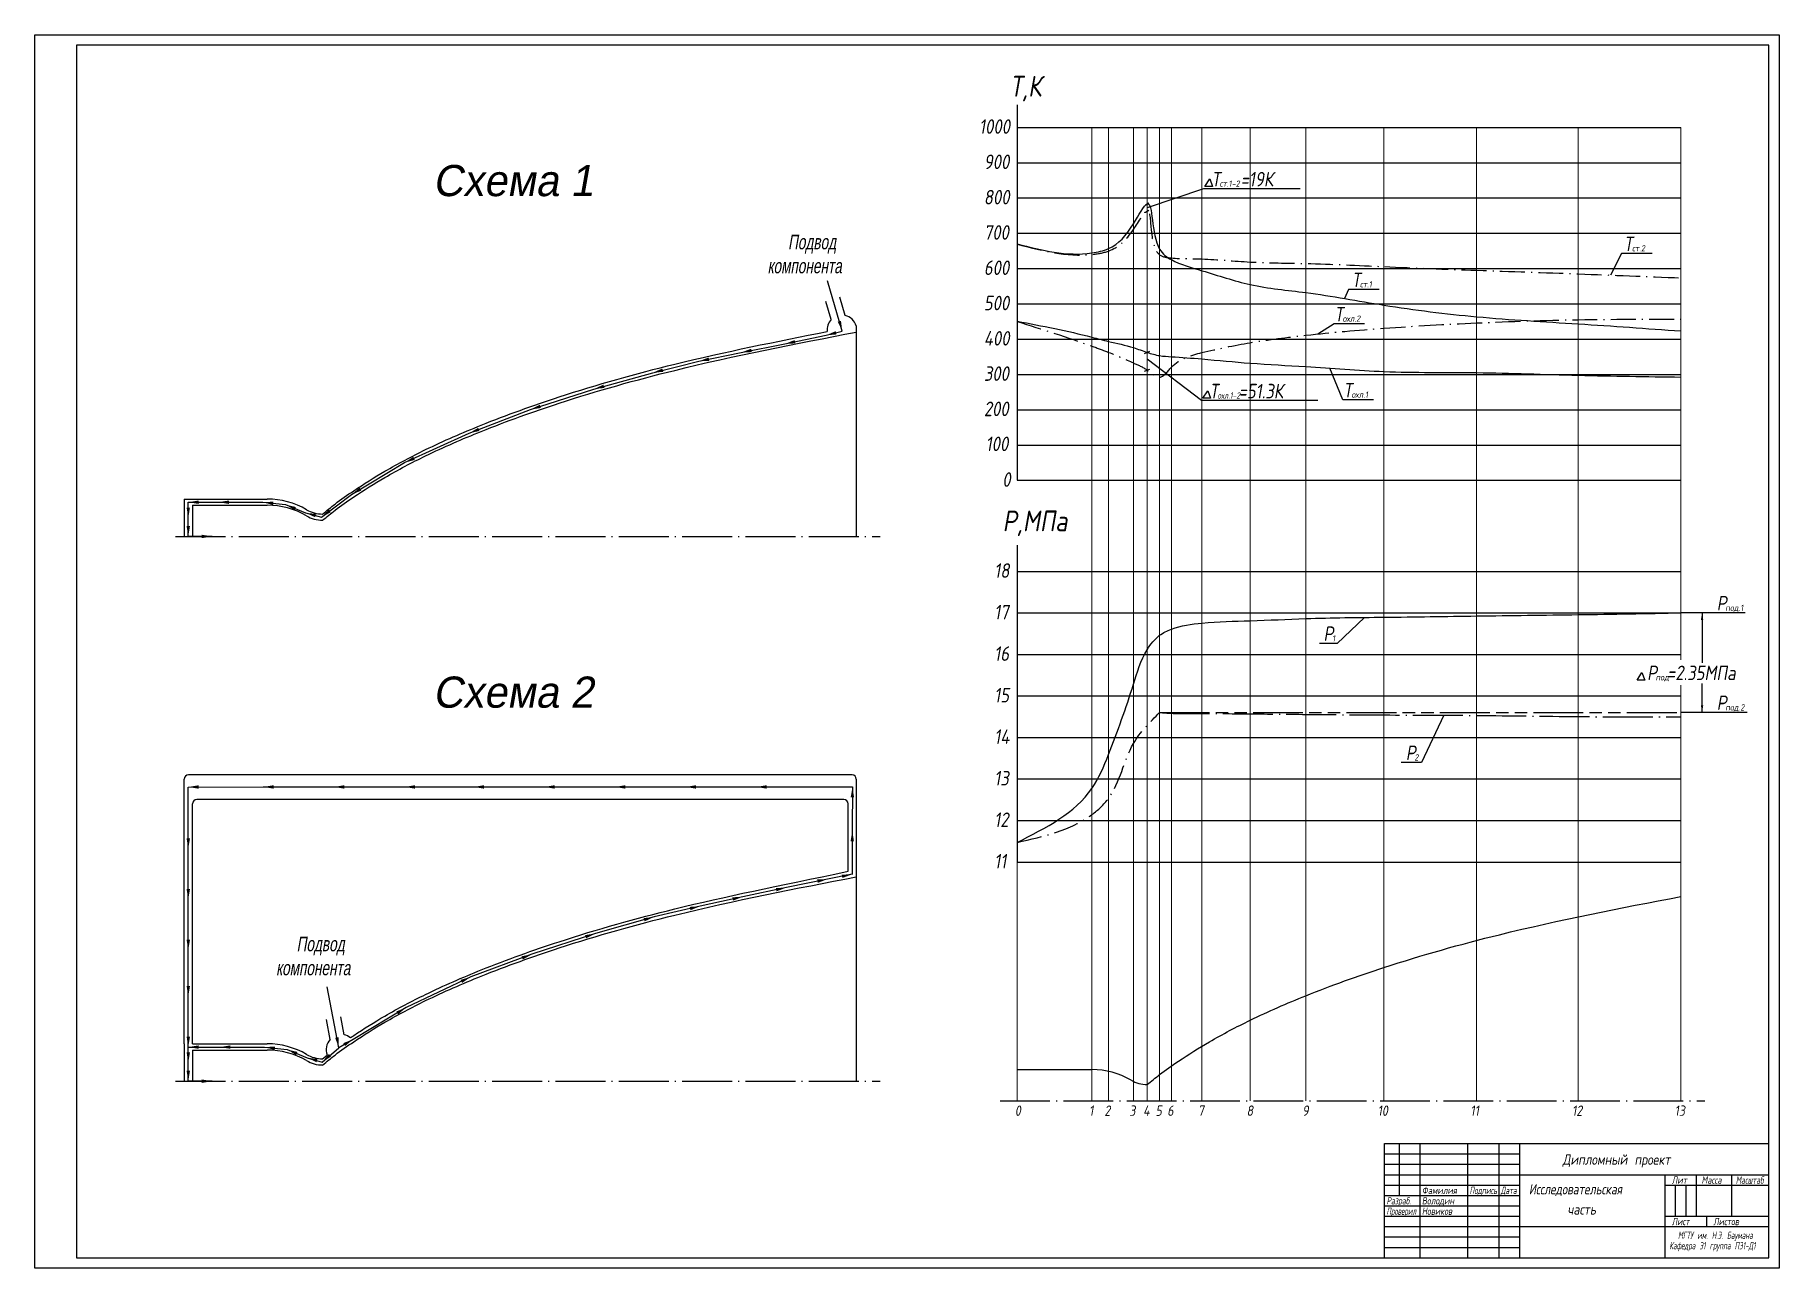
# Model space of a CAD drawing. Header units: millimetres. Extents: x -139 to 701, y 139 to 733.
import ezdxf

# ---------------------------------------------------------------- set-up
doc = ezdxf.new("R2010")
doc.units = ezdxf.units.MM
for name, pattern in [('ACAD_ISO04W100', [30.5, 24, -3, 0.5, -3]), ('ACAD_ISO09W100', [45, 24, -3, 6, -3, 6, -3]), ('ACAD_ISO10W100', [18.5, 12, -3, 0.5, -3])]:
    doc.linetypes.add(name, pattern=pattern)
for name, color, linetype in [('2', 162, 'Continuous'), ('2-ОСИ', 9, 'ACAD_ISO04W100'), ('2_РАЗМЕРЫ_TEXT', 84, 'Continuous'), ('Рамка', 42, 'Continuous'), ('стр', 10, 'Continuous'), ('Текст', 242, 'Continuous')]:
    doc.layers.add(name, color=color, linetype=linetype)
doc.layers.add('4_HATCH', color=212, linetype='Continuous', lineweight=15)
doc.styles.add('5', font='txt.shx', dxfattribs={"width": 0.8, "oblique": 10, "height": 5})
doc.dimstyles.new('ISO-25', dxfattribs={"dimtxt": 2.5, "dimasz": 2.5, "dimexe": 1.25, "dimexo": 0.625, "dimtad": 1, "dimtxsty": 'Standard', "dimcen": 2.5, "dimadec": 0, "dimazin": 0, "dimtfac": 1, "dimtmove": 0, "dimatfit": 3, "dimfxl": 0, "dimarcsym": 0})

msp = doc.modelspace()

# ---------------------------------------------------------------- linework, layer by layer
at = {"layer": '2'}
for p, q in [((244.7, 596.28), (242.1, 605.03)), ((251.43, 598.27), (248.81, 607.12)), ((256.75, 593.25), (256.75, 491.85)), ((-66.87, 509.85), (-26.87, 509.85)), ((-66.87, 509.85), (-66.87, 491.85)), ((-62.87, 506.85), (-26.87, 506.85)), ((-62.87, 506.85), (-62.87, 491.85)), ((-66.87, 247.47), (-66.87, 375.01)), ((254.75, 377.01), (-64.87, 377.01)), ((256.75, 375.01), (256.75, 229.46)), ((-62.87, 247.47), (-62.87, 363.09)), ((250.83, 365.09), (-60.87, 365.09)), ((252.83, 330.56), (252.83, 363.09)), ((10.08, 251.85), (8.5, 260.46)), ((3.35, 249.61), (1.61, 259.11)), ((-66.87, 247.47), (-66.87, 229.46)), ((-62.87, 247.47), (-26.87, 247.47)), ((-62.87, 244.47), (-26.87, 244.47)), ((-62.87, 244.47), (-62.87, 229.46)), ((-0.25, 240.26), (1.97, 242.07)), ((334.25, 235.03), (370.25, 235.03))]:
    msp.add_line(p, q, dxfattribs=at)
for centre, radius, start, end in [((249.7, 591.11), 7.36, 16.74258, 76.43953), ((249.82, 591.34), 7.12, 136.05946, 186.42379), ((-26.87, 472.35), 37.5, 59.72482, 90), ((-26.87, 469.35), 37.5, 59.72482, 90), ((-0.25, 517.95), 15.3, 239.72482, 270), ((-0.25, 514.95), 15.3, 239.72482, 270), ((-64.87, 375.01), 2, 90, 180), ((254.75, 375.01), 2, 0, 90), ((-60.87, 363.09), 2, 90, 180), ((250.83, 363.09), 2, 0, 90), ((-26.87, 209.97), 37.5, 59.72482, 90), ((-26.87, 206.97), 37.5, 59.72482, 90), ((8.74, 244.73), 7.27, 137.83592, 201.42276), ((8.54, 244.65), 7.36, 51.16891, 77.91386), ((-0.25, 255.57), 15.3, 239.72482, 270), ((-0.25, 252.57), 15.3, 239.72482, 270), ((370.25, 197.53), 37.5, 59.72482, 90), ((396.87, 243.13), 15.3, 239.72482, 270)]:
    msp.add_arc(centre, radius, start, end, dxfattribs=at)
at = {"layer": '2', "color": 2, "linetype": 'Continuous'}
msp.add_spline([(334.25, 632.73), (370.25, 628.39), (378.25, 630.5), (390.25, 642.45), (396.87, 652.03), (402.87, 630.21), (408.5, 625.16), (423.25, 619.82), (446.47, 613.18), (473.27, 609.29), (510.87, 603.27), (555.54, 597.66), (604.5, 594.23), (653.87, 590.8)], degree=3, dxfattribs=at)
at = {"layer": '2', "linetype": 'ACAD_ISO10W100'}
msp.add_spline([(334.25, 632.62), (370.25, 627.64), (378.25, 629.31), (390.25, 639.72), (396.87, 648.57), (402.87, 627.53), (408.5, 625.98), (423.25, 625.48), (446.47, 624.03), (473.27, 623.31), (510.87, 621.81), (555.54, 620.03), (604.5, 618.31), (653.87, 616.36)], degree=3, dxfattribs=at)
at = {"layer": '2', "color": 1, "linetype": 'ACAD_ISO10W100'}
for points in [[(334.25, 595.44), (370.25, 583.51), (378.25, 580.51), (390.25, 575.4), (396.87, 571.95), (402.87, 568.56), (408.5, 573.31), (423.25, 580.37), (446.47, 585.16), (473.27, 588.74), (510.87, 592.12), (555.54, 594.68), (604.5, 596.23), (653.87, 596.44)], [(334.25, 344.47), (370.25, 357.87), (378.25, 365.7), (390.25, 392.07), (402.87, 407.04)]]:
    msp.add_spline(points, degree=3, dxfattribs=at)
at = {"layer": '2'}
for points in [[(-0.25, 502.65), (5.75, 507.45), (14.75, 513.85), (29.75, 523.25), (49.35, 533.65), (76.15, 545.45), (113.75, 559.05), (169.35, 574.85), (242.75, 590.54)], [(-0.25, 499.65), (5.75, 504.45), (14.75, 510.85), (29.75, 520.25), (49.35, 530.65), (76.15, 542.45), (113.75, 556.05), (169.35, 571.85), (256.75, 590.25)], [(334.25, 595.57), (370.25, 587.84), (378.25, 585.8), (390.25, 582.77), (396.87, 580.5), (402.87, 578.94), (408.5, 578.42), (423.25, 577.33), (446.47, 575.31), (473.27, 573.65), (510.87, 571.28), (555.54, 570.73), (604.5, 569.48), (653.87, 568.62)], [(-0.25, 237.26), (5.75, 242.06), (14.75, 248.46), (29.75, 257.86), (49.35, 268.26), (76.15, 280.06), (113.75, 293.66), (169.35, 309.46), (256.75, 327.86)], [(396.87, 227.83), (402.87, 232.63), (411.87, 239.03), (426.87, 248.43), (446.47, 258.83), (473.27, 270.63), (510.87, 284.23), (566.47, 300.03), (653.87, 318.43)]]:
    msp.add_spline(points, degree=3, dxfattribs=at)
at = {"layer": '2', "color": 2}
msp.add_spline([(334.25, 344.47), (370.25, 370.48), (378.25, 386.77), (390.25, 420.64), (396.87, 437.3), (402.87, 444.23), (408.5, 447.17), (423.25, 450.15), (446.47, 451.23), (473.27, 452.29), (510.87, 452.94), (555.54, 453.54), (604.5, 454.18), (653.87, 455.03)], degree=3, dxfattribs=at)
at = {"layer": '2', "color": 1, "linetype": 'ACAD_ISO04W100'}
msp.add_spline([(402.87, 407.04), (408.5, 406.68), (423.25, 406.53), (446.47, 406.39), (473.27, 406.14), (510.87, 405.86), (555.54, 405.64), (604.5, 405.09), (653.87, 404.94)], degree=3, dxfattribs=at)
at = {"layer": '2'}
msp.add_open_spline([(13.15, 250.38), (13.68, 250.75), (19.11, 254.41), (30.92, 261.83), (51.35, 272.58), (79.33, 284.74), (119.23, 299.02), (174.75, 314.67), (218.2, 323.29), (252.83, 330.56)], degree=3, knots=[16.798651, 16.798651, 16.798651, 16.798651, 18.727299, 36.429277, 58.617562, 87.900321, 127.884318, 185.685702, 260.742485, 260.742485, 260.742485, 260.742485], dxfattribs=at)
at = {"layer": '2-ОСИ'}
for p, q in [((-71.06, 491.85), (268.28, 491.85)), ((-71.06, 229.46), (268.28, 229.46)), ((326.06, 220.03), (665.4, 220.03))]:
    msp.add_line(p, q, dxfattribs=at)
at = {"layer": '2_РАЗМЕРЫ_TEXT'}
for p, q in [((334.25, 699.69), (334.25, 518.87)), ((334.25, 688.87), (653.87, 688.87)), ((334.25, 671.87), (653.87, 671.87)), ((424, 659.33), (396.87, 650.15)), ((470.54, 659.33), (424, 659.33)), ((334.25, 654.87), (653.87, 654.87)), ((396.1, 648.08), (397.61, 649.05)), ((396.11, 651.54), (397.62, 652.51)), ((334.25, 637.87), (653.87, 637.87)), ((625.31, 628.19), (620.06, 617.72)), ((640.07, 628.19), (625.31, 628.19)), ((334.25, 620.87), (653.87, 620.87)), ((493.88, 610.84), (491.87, 606.39)), ((508.64, 610.84), (493.88, 610.84)), ((334.25, 603.87), (653.87, 603.87)), ((486.84, 594.29), (479.06, 589.35)), ((501.6, 594.29), (486.84, 594.29)), ((334.25, 586.87), (653.87, 586.87)), ((395.61, 579.99), (398.13, 581.01)), ((395.61, 571.43), (398.13, 572.46)), ((423.03, 557.26), (396.87, 577.18)), ((491.12, 557.68), (484.8, 572.86)), ((334.25, 569.87), (653.87, 569.87)), ((479.01, 557.26), (423.03, 557.26)), ((505.88, 557.68), (491.12, 557.68)), ((334.25, 552.87), (653.87, 552.87)), ((334.25, 535.87), (653.87, 535.87)), ((334.25, 518.87), (653.87, 518.87)), ((334.25, 487.66), (334.25, 335.03)), ((334.25, 475.03), (653.87, 475.03)), ((334.25, 455.03), (653.87, 455.03)), ((684.87, 455.03), (653.87, 455.03)), ((501.48, 452.84), (488.43, 440.32)), ((488.43, 440.32), (479.9, 440.32)), ((334.25, 435.03), (653.87, 435.03)), ((334.25, 415.03), (653.87, 415.03)), ((539.71, 405.74), (529, 382.95)), ((685.87, 407.04), (653.87, 407.04)), ((334.25, 395.03), (653.87, 395.03)), ((529, 382.95), (519.22, 382.95)), ((334.25, 375.03), (653.87, 375.03)), ((334.25, 355.03), (653.87, 355.03)), ((334.25, 335.03), (653.87, 335.03))]:
    msp.add_line(p, q, dxfattribs=at)
at = {"layer": '2_РАЗМЕРЫ_TEXT', "linetype": 'ACAD_ISO09W100'}
for p, q in [((424.68, 660.47), (427.03, 664.08)), ((427.03, 664.08), (428.33, 660.47)), ((428.33, 660.47), (424.68, 660.47)), ((423.72, 558.41), (426.06, 562.01)), ((427.36, 558.41), (423.72, 558.41)), ((426.06, 562.01), (427.36, 558.41)), ((632.81, 422.68), (635.16, 426.29)), ((636.45, 422.68), (632.81, 422.68)), ((635.16, 426.29), (636.45, 422.68)), ((402.87, 407.04), (653.87, 407.04))]:
    msp.add_line(p, q, dxfattribs=at)
at = {"layer": '4_HATCH'}
for p, q in [((370.25, 688.87), (370.25, 220.03)), ((378.25, 688.87), (378.25, 220.03)), ((390.25, 688.87), (390.25, 220.03)), ((423.25, 688.87), (423.25, 220.03)), ((446.47, 220.03), (446.47, 688.87)), ((473.27, 220.03), (473.27, 688.87)), ((510.87, 220.03), (510.87, 688.87)), ((555.54, 688.87), (555.54, 220.03)), ((604.5, 688.87), (604.5, 220.03)), ((653.87, 688.87), (653.87, 435.03)), ((653.87, 432.47), (653.87, 688.87)), ((653.87, 355.03), (653.87, 420.15)), ((653.87, 415.03), (653.87, 220.03)), ((334.25, 335.03), (334.25, 220.03))]:
    msp.add_line(p, q, dxfattribs=at)
at = {"layer": '4_HATCH', "color": 1}
msp.add_line((396.87, 220.03), (396.87, 688.87), dxfattribs=at)
at = {"layer": '4_HATCH', "color": 5}
msp.add_line((402.87, 220.03), (402.87, 688.87), dxfattribs=at)
at = {"layer": '4_HATCH', "color": 3}
msp.add_line((408.5, 688.87), (408.5, 220.03), dxfattribs=at)
at = {"layer": 'Рамка'}
for p, q in [((-138.8, 139.43), (-138.8, 733.43)), ((-138.8, 733.43), (701.2, 733.43)), ((701.2, 733.43), (701.2, 139.43)), ((-118.8, 728.43), (-118.8, 144.43)), ((696.2, 728.43), (-118.8, 728.43)), ((696.2, 144.43), (696.2, 728.43)), ((511.2, 144.43), (511.2, 199.43)), ((511.2, 199.43), (696.2, 199.43)), ((511.2, 194.43), (576.2, 194.43)), ((518.2, 199.43), (518.2, 174.43)), ((528.2, 199.43), (528.2, 144.43)), ((551.2, 199.43), (551.2, 144.43)), ((566.2, 199.43), (566.2, 144.43)), ((576.2, 199.43), (576.2, 144.43)), ((511.2, 189.43), (576.2, 189.43)), ((511.2, 184.43), (696.2, 184.43)), ((511.2, 179.43), (576.2, 179.43)), ((646.2, 184.43), (646.2, 144.43)), ((646.2, 179.43), (696.2, 179.43)), ((651.2, 179.43), (651.2, 164.43)), ((656.2, 179.43), (656.2, 164.43)), ((661.2, 184.43), (661.2, 164.43)), ((678.2, 184.43), (678.2, 164.43)), ((511.2, 174.43), (576.2, 174.43)), ((511.2, 169.43), (576.2, 169.43)), ((511.2, 164.43), (576.2, 164.43)), ((646.2, 164.43), (696.2, 164.43)), ((666.2, 164.43), (666.2, 159.43)), ((511.2, 159.43), (696.2, 159.43)), ((511.2, 154.43), (576.2, 154.43)), ((-118.8, 144.43), (696.2, 144.43)), ((511.2, 149.43), (576.2, 149.43)), ((701.2, 139.43), (-138.8, 139.43))]:
    msp.add_line(p, q, dxfattribs=at)

# ---------------------------------------------------------------- texts
at = {"layer": '2_РАЗМЕРЫ_TEXT', "style": '5', "oblique": 10}
for s, height, width, p in [('Т,К', 10, 0.8, (330.76, 703.69)), ('1000', 7, 0.8, (315.9, 685.77)), ('900', 7, 0.8, (318.2, 668.77)), ('T  =19К', 7, 0.8, (427.63, 660.42)), ('800', 7, 0.8, (318.2, 651.77)), ('ст.1-2', 3, 0.8, (431.76, 660.28)), ('700', 7, 0.8, (318.2, 634.77)), ('T', 7, 0.8, (626.22, 629.28)), ('ст.2', 3, 0.8, (630.36, 629.15)), ('600', 7, 0.8, (318.2, 617.77)), ('T', 7, 0.8, (495.18, 611.92)), ('ст.1', 3, 0.8, (499.31, 611.79)), ('500', 7, 0.8, (318.2, 600.77)), ('T', 7, 0.8, (486.86, 595.38)), ('охл.2', 3, 0.8, (491, 595.25)), ('400', 7, 0.8, (318.2, 583.77)), ('300', 7, 0.8, (318.2, 566.77)), ('T  =51.3К', 7, 0.8, (426.66, 558.35)), ('T', 7, 0.8, (491.14, 558.77)), ('200', 7, 0.8, (318.2, 549.77)), ('охл.1-2', 3, 0.7, (430.79, 558.22)), ('охл.1', 3, 0.8, (495.27, 558.63)), ('100', 7, 0.8, (319.07, 532.93)), ('0', 7, 0.8, (327.1, 515.75)), ('P,МПа', 10, 0.8, (327.26, 494.3)), ('18', 7, 0.8, (323.2, 471.9)), ('P', 7, 0.8, (671.15, 456.2)), ('17', 7, 0.8, (323.2, 451.9)), ('под.1', 3, 0.8, (675.29, 455.98)), ('P', 7, 0.8, (481.77, 441.5)), ('16', 7, 0.8, (323.2, 431.9)), ('1', 3, 0.8, (485.98, 441.28)), ('Р =2.35МПа', 7, 0.8, (637.59, 422.63)), ('под', 3, 0.8, (641.72, 422.5)), ('15', 7, 0.8, (323.2, 411.9)), ('P', 7, 0.8, (671.15, 408.22)), ('под.2', 3, 0.8, (675.29, 408)), ('14', 7, 0.8, (323.2, 391.9)), ('P', 7, 0.8, (521.42, 384.13)), ('2', 3, 0.8, (525.56, 383.91)), ('13', 7, 0.8, (323.2, 371.9)), ('12', 7, 0.8, (323.2, 351.9)), ('11', 7, 0.8, (323.2, 331.9)), ('0', 5, 0.8, (333.15, 212.76)), ('1', 5, 0.8, (368.86, 212.76)), ('2', 5, 0.8, (376.28, 212.76)), ('3', 5, 0.8, (388.28, 212.76)), ('4', 5, 0.8, (394.9, 212.76)), ('5', 5, 0.8, (400.9, 212.76)), ('6', 5, 0.8, (406.53, 212.76)), ('7', 5, 0.8, (421.29, 212.76)), ('8', 5, 0.8, (444.74, 212.76)), ('9', 5, 0.8, (471.54, 212.76)), ('10', 5, 0.8, (507.83, 212.76)), ('11', 5, 0.8, (552.5, 212.76)), ('12', 5, 0.8, (601.46, 212.76)), ('13', 5, 0.8, (650.83, 212.76))]:
    msp.add_text(s, height=height, dxfattribs=dict(at, width=width)).set_placement(p)
at = {"layer": '2_РАЗМЕРЫ_TEXT', "oblique": 10}
for s, p in [('Схема 1', (52.82, 655.75)), ('Схема 2', (52.82, 409.35))]:
    msp.add_text(s, height=15, dxfattribs=at).set_placement(p)
at = {"layer": '2_РАЗМЕРЫ_TEXT', "oblique": 10, "width": 0.7}
for s, p in [('Подвод ', (223.91, 630.15)), ('компонента', (214.04, 618.6)), ('Подвод ', (-12.76, 292.04)), ('компонента', (-22.63, 280.49))]:
    msp.add_text(s, height=7, dxfattribs=at).set_placement(p)
at = {"layer": 'Текст', "style": '5', "oblique": 10}
for s, height, width, p in [('Дипломный проект', 5, 0.8, (596.94, 189.22)), ('Фамилия', 3.5, 0.8, (529.14, 175.09)), ('Подпись', 3.5, 0.58, (552.14, 175.09)), ('Дата', 3.5, 0.58, (567.14, 175.09)), ('Исследовательская ', 5, 0.75, (580.69, 174.94)), ('Лит', 3.5, 0.8, (649.51, 180.09)), ('Масса', 3.5, 0.7, (663.85, 180.09)), ('Масштаб', 3.5, 0.6, (680.33, 180.09)), ('Проверил', 3.5, 0.55, (512.14, 165.09)), ('Разраб.', 3.5, 0.6, (512.14, 170.09)), ('Новиков', 3.5, 0.7, (529.14, 165.09)), ('Володин', 3.5, 0.8, (529.14, 170.09)), ('часть', 5, 0.8, (599.26, 165.21)), ('Лист', 3.5, 0.7, (649.51, 160.09)), ('Листов', 3.5, 0.7, (669.51, 160.09)), ('Кафедра Э1 группа ПЭ1-Д1', 3.5, 0.55, (648.32, 148.5)), ('МГТУ им. Н.Э. Баумана ', 3.5, 0.55, (652.49, 153.5))]:
    msp.add_text(s, height=height, dxfattribs=dict(at, width=width)).set_placement(p)

# ---------------------------------------------------------------- leaders
at = {"layer": '2_РАЗМЕРЫ_TEXT', "linetype": 'ACAD_ISO09W100'}
for points in [[(664.1, 455.03), (664.1, 431.04)], [(664.1, 407.04), (664.1, 420.99)]]:
    msp.add_leader(points, dimstyle='ISO-25', override={"dimasz": 3.5, "dimgap": 0.625, "dimtad": 0}, dxfattribs=at)
at = {"layer": 'стр'}
for points in [[(250.04, 590.68), (242.84, 614.91)], [(222.36, 584.6), (242.22, 588.74)], [(242.22, 588.74), (250.04, 590.68)], [(180.94, 576.22), (201.39, 580.47)], [(201.39, 580.47), (222.36, 584.6)], [(158.73, 570.71), (180.94, 576.22)], [(99.83, 552.96), (130.43, 562.83)], [(130.43, 562.83), (158.73, 570.71)], [(70.34, 541.6), (99.83, 552.96)], [(39.23, 527.38), (70.34, 541.6)], [(13.72, 512.07), (39.23, 527.38)], [(-64.93, 500.78), (-64.93, 508.33)], [(-64.93, 508.33), (-50.4, 508.33)], [(-50.4, 508.33), (-28.95, 508.33)], [(-28.95, 508.33), (-18.05, 507.15)], [(-18.05, 507.15), (-8.5, 503.22)], [(-0.78, 501.13), (13.72, 512.07)], [(-64.93, 491.85), (-64.93, 501.12)], [(-8.5, 503.22), (-0.78, 501.13)], [(-53.43, 491.85), (-64.93, 491.85)], [(-64.93, 341.39), (-64.93, 371.15)], [(-64.93, 371.15), (-28.83, 371.19)], [(-28.83, 371.19), (5.22, 371.19)], [(5.22, 371.19), (39.26, 371.19)], [(39.26, 371.19), (73.3, 371.19)], [(72.45, 371.19), (106.49, 371.19)], [(106.49, 371.19), (140.53, 371.19)], [(140.53, 371.19), (174.57, 371.19)], [(174.57, 371.19), (208.61, 371.19)], [(208.61, 371.19), (254.92, 371.19)], [(254.92, 371.19), (254.84, 349.85)], [(254.84, 349.95), (254.84, 329.07)], [(-64.93, 316.99), (-64.93, 341.32)], [(254.82, 329.1), (242.97, 326.81)], [(223.09, 322.72), (202.14, 318.3)], [(242.97, 326.81), (223.09, 322.72)], [(-64.93, 292.58), (-64.93, 316.91)], [(181.59, 313.74), (159.41, 308.58)], [(202.14, 318.3), (181.59, 313.74)], [(159.41, 308.58), (131.17, 300.6)], [(-64.93, 270.35), (-64.93, 294.69)], [(131.17, 300.6), (100.58, 290.58)], [(100.58, 290.58), (71.09, 279.68)], [(71.09, 279.68), (39.98, 264.92)], [(-64.93, 245.95), (-64.93, 270.28)], [(7.55, 245.57), (1.99, 274.97)], [(39.98, 264.92), (14.47, 249.62)], [(-64.93, 238.4), (-64.93, 245.95)], [(-64.93, 245.88), (-49.65, 245.88)], [(-49.65, 245.88), (-28.2, 245.88)], [(-28.2, 245.88), (-17.3, 244.69)], [(-17.3, 244.69), (-7.75, 240.76)], [(-0.45, 238.68), (7.55, 245.57)], [(14.47, 249.62), (7.55, 245.57)], [(-64.93, 229.46), (-64.93, 238.74)], [(-7.75, 240.76), (-0.45, 238.68)], [(-53.43, 229.46), (-64.93, 229.46)]]:
    msp.add_leader(points, dimstyle='ISO-25', override={"dimasz": 5, "dimgap": 0.625, "dimtad": 0}, dxfattribs=at)

doc.saveas('drawing.dxf')
